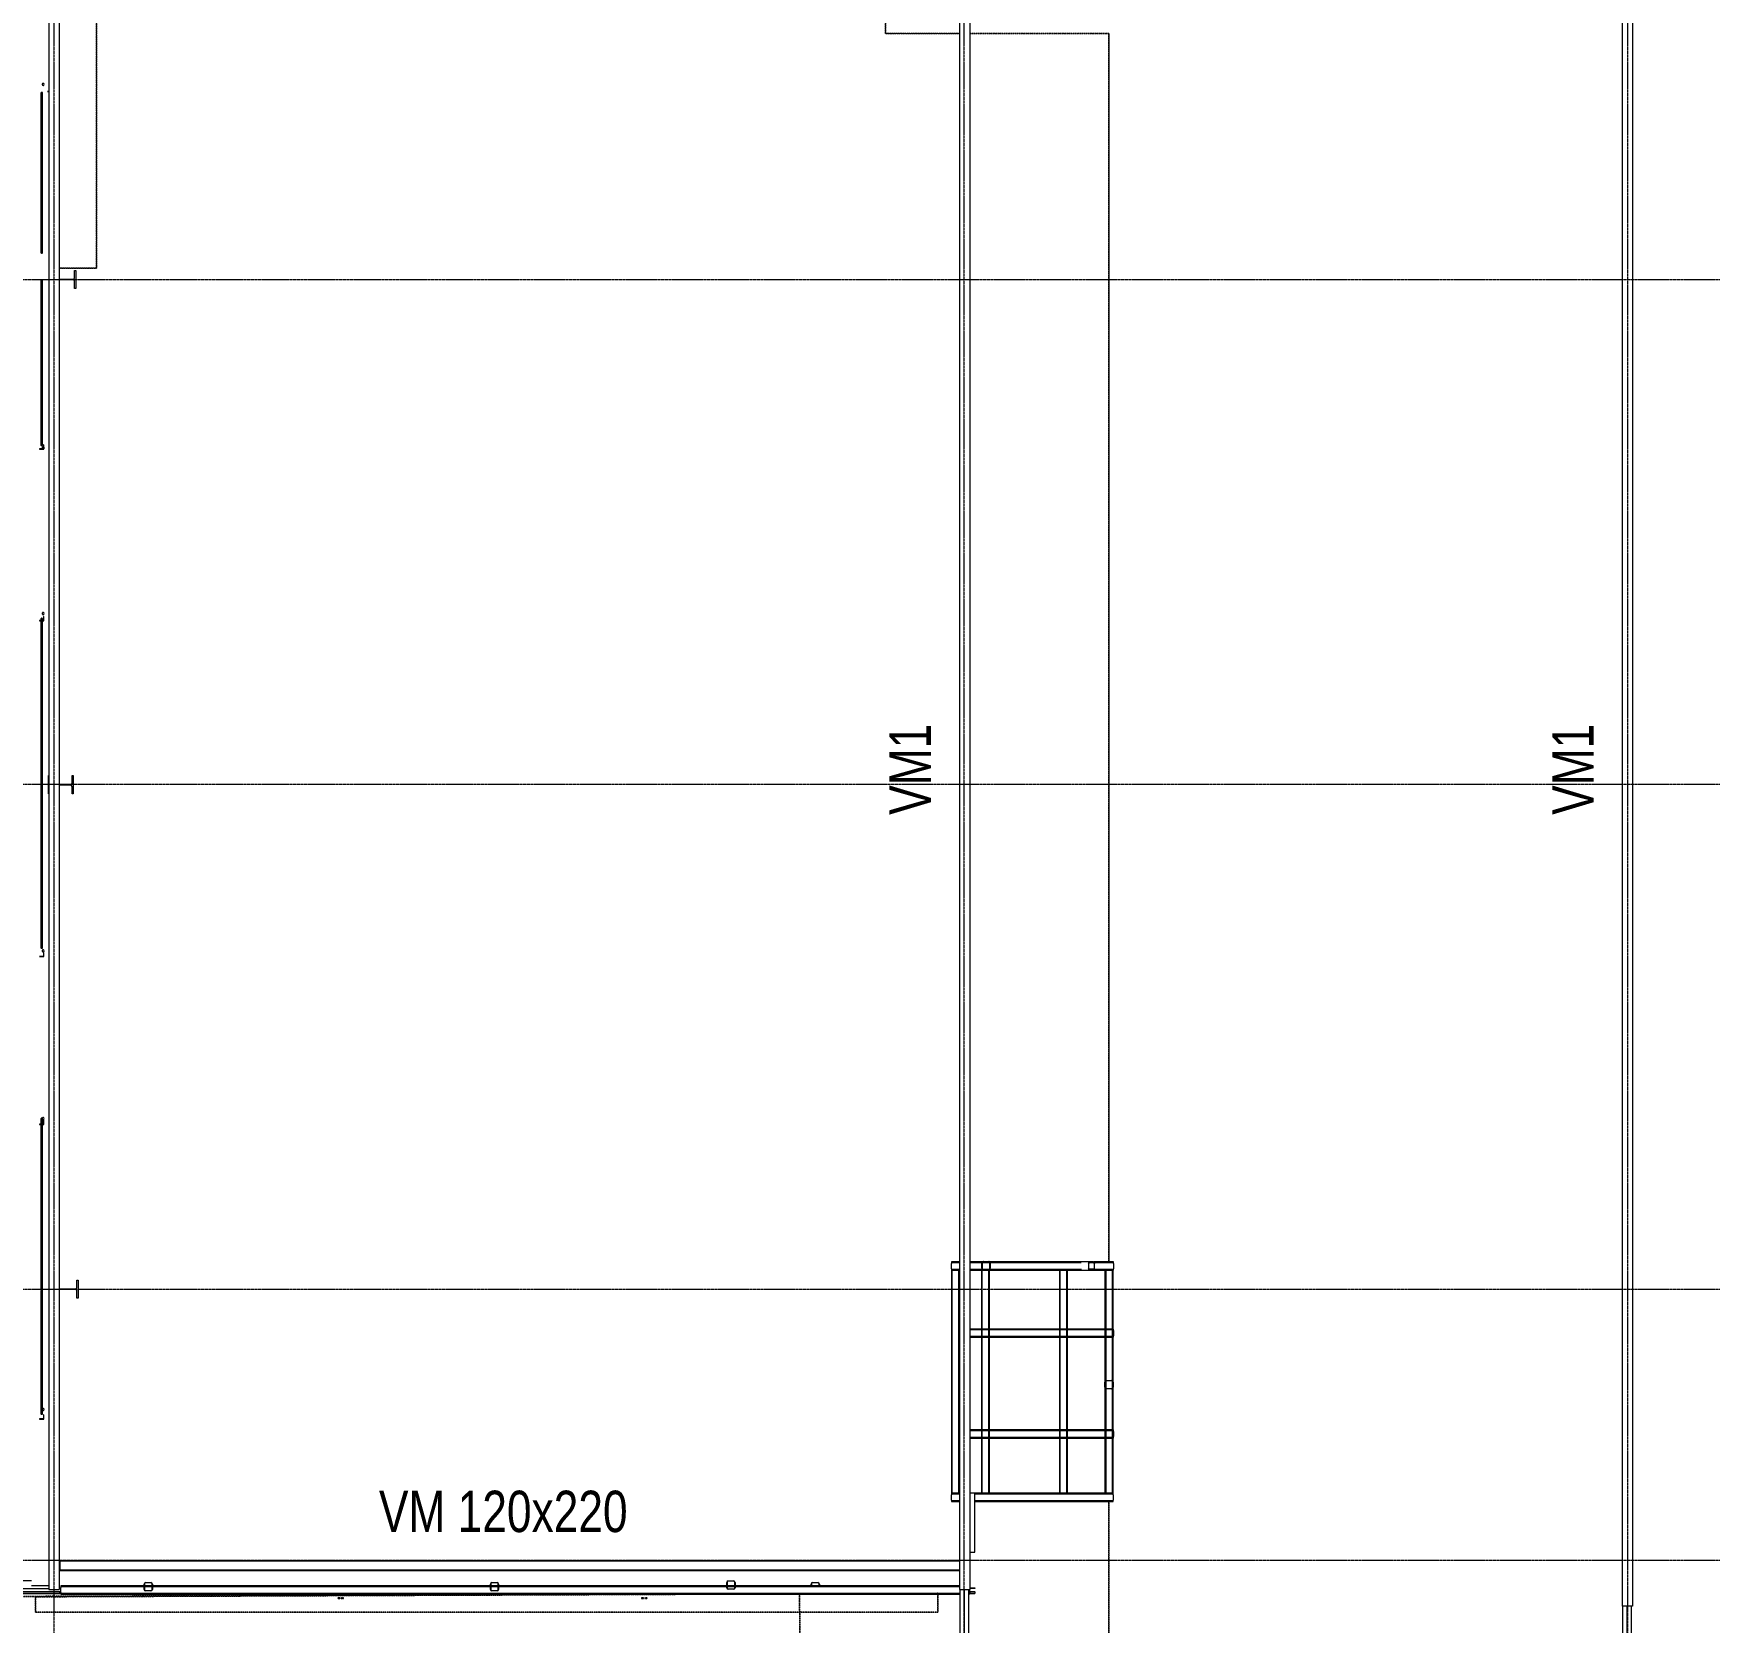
# Model space of a CAD drawing. Header units: centimetres. Extents: x -14291 to 3948, y -1225 to 8033.
# Drawn here: x -12481 to -10457, y 2146 to 4065 of the extents above; entities that cross this region are included whole.
import ezdxf

# ---------------------------------------------------------------- set-up
doc = ezdxf.new("R2010")
doc.units = ezdxf.units.CM
for name, pattern in [('_Overhead', [0.47625, 0.3175, -0.15875]), ('Grid Line', [2.2225, 1.27, -0.3175, 0.3175, -0.3175]), ('Hidden', [0.714375, 0.47625, -0.238125])]:
    doc.linetypes.add(name, pattern=pattern)
for name, color, linetype, lineweight in [('A-FLOR', 7, 'Continuous', 9), ('A-GENM', 7, 'Continuous', 9), ('S-BEAM', 7, 'Continuous', 9), ('S-BEAM-IDEN', 7, 'Continuous', 18), ('S-COLS', 7, 'Continuous', 9), ('S-FSTN', 7, 'Continuous', 9), ('S-GRID', 7, 'Continuous', 9)]:
    doc.layers.add(name, color=color, linetype=linetype, lineweight=lineweight)
doc.styles.add('Century Gothic_1', font='GOTHIC.TTF', dxfattribs={"width": 0.8, "height": 50})

# ---------------------------------------------------------------- blocks, each defined once
blk = doc.blocks.new('M_L Equal Angles - 25 x 25 mm-1491346-N01 - Planta Envigados')
at = {"layer": 'S-BEAM'}
for p, q in [((185.1, 1.4), (185.9, 1.4)), ((185.1, 1), (185.9, 1)), ((185.1, -1.1), (185.9, -1.1))]:
    blk.add_line(p, q, dxfattribs=at)
at = {"layer": 'S-BEAM', "linetype": 'Hidden'}
blk.add_line((185.1, 1), (185.9, 1), dxfattribs=at)
blk = doc.blocks.new('M_L Equal Angles - 25 x 25 mm-1491318-N01 - Planta Envigados')
at = {"layer": 'S-BEAM'}
for p, q in [((-149.785, 1.201), (-149.785, 1.36)), ((-149.785, 1.36), (185.135, 1.36)), ((-149.785, 1.201), (-149.785, 1.042)), ((-149.785, 1.042), (185.135, 1.042)), ((-149.785, 0.407), (-149.785, 1.042)), ((-149.785, -0.981), (-149.785, 0.407)), ((185.135, 1.36), (185.135, 1.201)), ((185.135, 1.042), (185.135, 1.201)), ((185.135, 1.042), (185.135, 0.407)), ((185.135, 0.407), (185.135, -0.981)), ((-149.785, -0.981), (-149.785, -1.14)), ((-149.785, -1.14), (185.135, -1.14)), ((185.135, -1.14), (185.135, -0.981))]:
    blk.add_line(p, q, dxfattribs=at)
at = {"layer": 'S-BEAM', "linetype": 'Hidden'}
blk.add_line((-149.785, 1.042), (185.135, 1.042), dxfattribs=at)
blk = doc.blocks.new('HSS Rectangular-Column - 100 x 100 mm-1468480-N01 - Planta Envigados')
at = {"layer": 'S-COLS'}
for p, q in [((-5, -3.095), (-5, 3.095)), ((-4.6, 3.6475), (-4.6, -3.6475)), ((3.6475, 4.6), (-3.6475, 4.6)), ((-3.095, 5), (3.095, 5)), ((4.6, -3.6475), (4.6, 3.6475)), ((5, 3.095), (5, -3.095)), ((-3.6475, -4.6), (3.6475, -4.6)), ((3.095, -5), (-3.095, -5))]:
    blk.add_line(p, q, dxfattribs=at)
for centre, radius, start, end in [((-3.095, 3.095), 1.905, 90, 180), ((-3.095, 3.095), 1.905, 90, 180), ((-3.6475, 3.6475), 0.9525, 90, 180), ((-3.6475, 3.6475), 0.9525, 90, 180), ((3.095, 3.095), 1.905, 360, 90), ((3.095, 3.095), 1.905, 360, 90), ((3.6475, 3.6475), 0.9525, 360, 90), ((3.6475, 3.6475), 0.9525, 360, 90), ((-3.095, -3.095), 1.905, 180, 270), ((-3.6475, -3.6475), 0.9525, 180, 270), ((3.095, -3.095), 1.905, 270, 360), ((3.6475, -3.6475), 0.9525, 270, 0)]:
    blk.add_arc(centre, radius, start, end, dxfattribs=at)
blk = doc.blocks.new('HSS Rectangular-Column - 100 x 100 mm-1473130-N01 - Planta Envigados')
at = {"layer": 'S-COLS'}
for p, q in [((-5, 0.9), (-5, 3.1)), ((-4.6, 3.6), (-4.6, 0.9)), ((3.6, 4.6), (-3.6, 4.6)), ((-3.1, 5), (3.1, 5)), ((4.6, 0.9), (4.6, 3.6)), ((5, 3.1), (5, 0.9))]:
    blk.add_line(p, q, dxfattribs=at)
for centre, radius, start, end in [((-3.1, 3.1), 1.9, 90, 180), ((-3.1, 3.1), 1.9, 90, 180), ((-3.6, 3.6), 0.952, 90, 180), ((-3.6, 3.6), 0.952, 90, 180), ((3.1, 3.1), 1.91, 360, 90), ((3.1, 3.1), 1.91, 360, 90), ((3.6, 3.6), 0.953, 360, 90), ((3.6, 3.6), 0.953, 360, 90)]:
    blk.add_arc(centre, radius, start, end, dxfattribs=at)
blk = doc.blocks.new('M_L Equal Angles - 25 x 25 mm-1490954-N01 - Planta Envigados')
at = {"layer": 'S-BEAM'}
for p, q in [((-215.1, 1.2), (-215.1, 1.4)), ((-215.1, 1.4), (-214.1, 1.4)), ((-215.1, 1.2), (-215.1, 1)), ((-215.1, 1), (-214.1, 1)), ((-215.1, 0.4), (-215.1, 1)), ((-215.1, -1), (-215.1, 0.4)), ((-215.1, -1), (-215.1, -1.1)), ((-215.1, -1.1), (-214.1, -1.1))]:
    blk.add_line(p, q, dxfattribs=at)
at = {"layer": 'S-BEAM', "linetype": 'Hidden'}
blk.add_line((-215.1, 1), (-214.1, 1), dxfattribs=at)
blk = doc.blocks.new('M_L Equal Angles - 25 x 25 mm-1491187-N01 - Planta Envigados')
at = {"layer": 'S-BEAM'}
for p, q in [((180.105, 1.36), (186.005, 1.36)), ((180.105, 1.042), (186.005, 1.042)), ((186.005, 1.36), (186.005, 1.201)), ((186.005, 1.042), (186.005, 1.201)), ((186.005, 1.042), (186.005, 0.407)), ((186.005, 0.407), (186.005, -0.981)), ((180.105, -1.14), (186.005, -1.14)), ((186.005, -1.14), (186.005, -0.981))]:
    blk.add_line(p, q, dxfattribs=at)
at = {"layer": 'S-BEAM', "linetype": 'Hidden'}
blk.add_line((180.105, 1.042), (186.005, 1.042), dxfattribs=at)
blk = doc.blocks.new('M_L Equal Angles - 25 x 25 mm-1491398-N01 - Planta Envigados')
at = {"layer": 'S-BEAM'}
for p, q in [((179.7, 1.4), (180.1, 1.4)), ((179.7, 1), (180.1, 1)), ((180.1, 1.4), (180.1, 1.2)), ((180.1, 1), (180.1, 1.2)), ((180.1, 1), (180.1, 0.4)), ((180.1, 0.4), (180.1, -1)), ((179.7, -1.1), (180.1, -1.1)), ((180.1, -1.1), (180.1, -1))]:
    blk.add_line(p, q, dxfattribs=at)
at = {"layer": 'S-BEAM', "linetype": 'Hidden'}
blk.add_line((179.7, 1), (180.1, 1), dxfattribs=at)
blk = doc.blocks.new('HSS Square - HSS 100mm-1491417-N01 - Planta Envigados')
at = {"layer": 'S-BEAM'}
for p, q in [((536.6, 5), (-548.8, 5)), ((-548.8, 5), (-548.8, 3.1)), ((-548.8, -3.1), (-548.8, 3.1)), ((548.8, 0.9), (548.8, -3.1)), ((-548.8, -3.1), (-548.8, -5)), ((-548.8, -5), (537.5, -5)), ((547.5, -5), (548.8, -5)), ((548.8, -5), (548.8, -3.1))]:
    blk.add_line(p, q, dxfattribs=at)
at = {"layer": 'S-BEAM', "linetype": 'Hidden'}
for p, q in [((536.6, 4), (-548.8, 4)), ((537.5, -4), (-548.8, -4)), ((548.8, -4), (547.5, -4))]:
    blk.add_line(p, q, dxfattribs=at)
blk = doc.blocks.new('RVR_Soporte Cercha _01 - RVR_Soporte Cercha _01-1653912-N01 - Planta Envigados')
at = {"layer": 'S-FSTN'}
for p, q in [((0.7, 5), (1.1, 5)), ((0.7, 5), (0.7, -5)), ((13.6, 5), (68.3, 5)), ((1.1, -5), (0.7, -5)), ((74.8, -5), (34.6, -5)), ((74.8, -3), (74.8, -5)), ((89.7, -5), (74.8, -5)), ((89.7, -3), (89.7, -5)), ((102.2, -5), (89.7, -5)), ((102.2, -3), (102.2, -5))]:
    blk.add_line(p, q, dxfattribs=at)
blk = doc.blocks.new('HSS Rectangular - 120 x 220-1659266-N01 - Planta Envigados')
at = {"layer": 'S-BEAM'}
for p, q in [((536.6, 6), (-549.8, 6)), ((-549.8, 6), (-549.8, 5)), ((-549.8, -5.1), (-549.8, 5)), ((-549.8, -5.1), (-549.8, -6)), ((-549.8, -6), (536.6, -6))]:
    blk.add_line(p, q, dxfattribs=at)
at = {"layer": 'S-BEAM', "linetype": 'Hidden'}
for p, q in [((536.6, 5.5), (-549.8, 5.5)), ((536.6, -5.5), (-549.8, -5.5))]:
    blk.add_line(p, q, dxfattribs=at)
blk = doc.blocks.new('RVR_Tensor - d_10 mm-1660261-N01 - Planta Envigados')
at = {"layer": 'A-GENM', "color": 8, "true_color": 0x808080}
for start, end in [(15, 165), (15, 165), (195, 315), (195, 285)]:
    blk.add_arc((0, 0), 0.5, start, end, dxfattribs=at)
blk = doc.blocks.new('RVR_Tensor - d_10 mm-1660399-N01 - Planta Envigados')
at = {"layer": 'A-GENM', "color": 8, "true_color": 0x808080}
for start, end in [(360, 165), (0, 165), (315, 360), (315, 360), (195, 285), (195, 285)]:
    blk.add_arc((0, 0), 0.5, start, end, dxfattribs=at)
blk = doc.blocks.new('RVR_Tensor - d_10 mm-V12-N01 - Planta Envigados')
at = {"layer": 'A-GENM', "color": 8, "true_color": 0x808080}
for start, end in [(360, 165), (0, 165), (315, 360), (315, 360), (195, 285), (195, 285)]:
    blk.add_arc((0, 0), 0.5, start, end, dxfattribs=at)
blk = doc.blocks.new('RVR_Tensor - d_10 mm-V13-N01 - Planta Envigados')
at = {"layer": 'A-GENM', "color": 8, "true_color": 0x808080}
for start, end in [(15, 180), (15, 165), (180, 285), (195, 285)]:
    blk.add_arc((0, 0), 0.5, start, end, dxfattribs=at)
blk = doc.blocks.new('RVR_Tensor - d_10 mm-V14-N01 - Planta Envigados')
at = {"layer": 'A-GENM', "color": 8, "true_color": 0x808080}
for start, end in [(360, 180), (0, 165), (180, 360), (315, 360), (195, 285)]:
    blk.add_arc((0, 0), 0.5, start, end, dxfattribs=at)
blk = doc.blocks.new('RVR_Tensor - d_10 mm-V15-N01 - Planta Envigados')
at = {"layer": 'A-GENM', "color": 8, "true_color": 0x808080}
for start, end in [(360, 180), (0, 165), (180, 360), (315, 360), (195, 285)]:
    blk.add_arc((0, 0), 0.5, start, end, dxfattribs=at)
blk = doc.blocks.new('M_RVR_PERFIL L - M_RVR_PERFIL L-1665413-N01 - Planta Envigados')
at = {"layer": 'S-BEAM'}
for p, q in [((2.5, 2.5), (2.3, 2.5)), ((2.3, 2.5), (2.3, -2.3)), ((2.5, -2.5), (2.5, 2.5)), ((2.3, -2.3), (-2.5, -2.3)), ((-2.5, -2.3), (-2.5, -2.5)), ((-2.5, -2.5), (2.5, -2.5))]:
    blk.add_line(p, q, dxfattribs=at)
blk = doc.blocks.new('M_RVR_PERFIL L - M_RVR_PERFIL L-1665557-N01 - Planta Envigados')
at = {"layer": 'S-BEAM'}
for p, q in [((2.5, 2.5), (2.3, 2.5)), ((2.3, 2.5), (2.3, -2.3)), ((2.5, -2.5), (2.5, 2.5)), ((2.3, -2.3), (-2.5, -2.3)), ((-2.5, -2.3), (-2.5, -2.5)), ((-2.5, -2.5), (2.5, -2.5))]:
    blk.add_line(p, q, dxfattribs=at)
blk = doc.blocks.new('M_RVR_PERFIL L - M_RVR_PERFIL L-1665758-N01 - Planta Envigados')
at = {"layer": 'S-BEAM'}
for p, q in [((-0.9, -2.3), (-2.5, -2.3)), ((-2.5, -2.3), (-2.5, -2.5)), ((-2.5, -2.5), (-0.9, -2.5))]:
    blk.add_line(p, q, dxfattribs=at)
blk = doc.blocks.new('RVR_Tensor - d_25 mm-1666668-N01 - Planta Envigados')
at = {"layer": 'A-GENM', "color": 8, "true_color": 0x808080}
for start, end in [(360, 120), (15, 120), (240, 360), (240, 345)]:
    blk.add_arc((0, 0), 1.25, start, end, dxfattribs=at)
blk = doc.blocks.new('Costaneras Perfil C - 50 x 250-1666462-N01 - Planta Envigados')
at = {"layer": 'S-BEAM'}
blk.add_line((866.6, 8.5), (866.6, -12.2), dxfattribs=at)
blk = doc.blocks.new('RVR_Tensor - d_25 mm-V16-N01 - Planta Envigados')
at = {"layer": 'A-GENM', "color": 8, "true_color": 0x808080}
for start, end in [(360, 150), (15, 120), (240, 360), (240, 345)]:
    blk.add_arc((0, 0), 1.25, start, end, dxfattribs=at)
blk = doc.blocks.new('RVR_Tensor - d_25 mm-V17-N01 - Planta Envigados')
at = {"layer": 'A-GENM', "color": 8, "true_color": 0x808080}
for start, end in [(360, 180), (180, 360), (180, 210), (150, 180), (15, 120), (240, 345)]:
    blk.add_arc((0, 0), 1.25, start, end, dxfattribs=at)
blk = doc.blocks.new('RVR_Tensor - d_25 mm-V18-N01 - Planta Envigados')
at = {"layer": 'A-GENM', "color": 8, "true_color": 0x808080}
for start, end in [(150, 180), (180, 210), (180, 210), (150, 180), (15, 120), (15, 120), (240, 345), (240, 345)]:
    blk.add_arc((0, 0), 1.25, start, end, dxfattribs=at)
blk = doc.blocks.new('RVR_Tensor - d_25 mm-V19-N01 - Planta Envigados')
at = {"layer": 'A-GENM', "color": 8, "true_color": 0x808080}
for start, end in [(150, 180), (180, 210), (180, 210), (150, 180), (75, 120), (75, 120), (15, 45), (15, 45), (315, 345), (315, 345)]:
    blk.add_arc((0, 0), 1.25, start, end, dxfattribs=at)
blk = doc.blocks.new('RVR_Tensor - d_25 mm-V20-N01 - Planta Envigados')
at = {"layer": 'A-GENM', "color": 8, "true_color": 0x808080}
for start, end in [(180, 240), (180, 210), (75, 180), (150, 180), (75, 120), (360, 45), (15, 45), (315, 360), (315, 345)]:
    blk.add_arc((0, 0), 1.25, start, end, dxfattribs=at)
blk = doc.blocks.new('RVR_Tensor - d_25 mm-1666867-N01 - Planta Envigados')
at = {"layer": 'A-GENM', "color": 8, "true_color": 0x808080}
for start, end in [(360, 180), (180, 360), (180, 210), (150, 180), (15, 120), (240, 345)]:
    blk.add_arc((0, 0), 1.25, start, end, dxfattribs=at)
blk = doc.blocks.new('RVR_Tensor angular - d_25 mm-1667945-N01 - Planta Envigados')
at = {"layer": 'A-GENM', "color": 8, "true_color": 0x808080}
for p, q in [((148.5, 1), (0, 1)), ((0, -1), (148.5, -1))]:
    blk.add_line(p, q, dxfattribs=at)
for centre, start_param, end_param in [((0, 0), 0, 1.570796), ((148.5, 0), 4.712389, 7.853982), ((0, 0), 1.570796, 3.141593), ((148.5, 0), 1.570796, 4.712389)]:
    blk.add_ellipse(centre, major_axis=(0, 1), ratio=0.707107, start_param=start_param, end_param=end_param, dxfattribs=at)
blk = doc.blocks.new('RVR_Tensor angular - d_25 mm-1668274-N01 - Planta Envigados')
at = {"layer": 'A-GENM', "color": 8, "true_color": 0x808080}
for p, q in [((6.8, 1), (0, 1)), ((204.8, 1), (6.9, 1)), ((0, -1), (6.8, -1)), ((6.9, -1), (204.8, -1))]:
    blk.add_line(p, q, dxfattribs=at)
for centre, start_param, end_param in [((0, 0), 0, 1.570796), ((204.8, 0), 4.712389, 7.853982), ((0, 0), 1.570796, 3.141593), ((204.8, 0), 1.570796, 4.712389)]:
    blk.add_ellipse(centre, major_axis=(0, 1), ratio=0.573576, start_param=start_param, end_param=end_param, dxfattribs=at)
blk = doc.blocks.new('RVR_Tensor angular - d_25 mm-1668352-N01 - Planta Envigados')
at = {"layer": 'A-GENM', "color": 8, "true_color": 0x808080}
for p, q in [((197, 1), (0, 1)), ((0, -1), (197, -1))]:
    blk.add_line(p, q, dxfattribs=at)
for centre, start_param, end_param in [((0, 0), 0, 1.570796), ((197, 0), 4.712389, 7.853982), ((0, 0), 1.570796, 3.141593), ((197, 0), 1.570796, 4.712389)]:
    blk.add_ellipse(centre, major_axis=(0, 1), ratio=0.615661, start_param=start_param, end_param=end_param, dxfattribs=at)
blk = doc.blocks.new('RVR_Tensor angular - d_25 mm-1668413-N01 - Planta Envigados')
at = {"layer": 'A-GENM', "color": 8, "true_color": 0x808080}
for p, q in [((2.4, 1), (0, 1)), ((199.2, 1), (2.5, 1)), ((0, -1), (2.3, -1)), ((2.5, -1), (199.2, -1))]:
    blk.add_line(p, q, dxfattribs=at)
for centre, start_param, end_param in [((0, 0), 0, 1.570796), ((199.2, 0), 4.712389, 7.853982), ((0, 0), 1.570796, 3.141593), ((199.2, 0), 1.570796, 4.712389)]:
    blk.add_ellipse(centre, major_axis=(0, 1), ratio=0.5, start_param=start_param, end_param=end_param, dxfattribs=at)
blk = doc.blocks.new('RVR_Tensor angular - d_25 mm-1668428-N01 - Planta Envigados')
at = {"layer": 'A-GENM', "color": 8, "true_color": 0x808080}
for p, q in [((199.2, 1), (0, 1)), ((0, -1), (199.2, -1))]:
    blk.add_line(p, q, dxfattribs=at)
for centre, start_param, end_param in [((0, 0), 0, 1.570796), ((199.2, 0), 4.712389, 7.853982), ((0, 0), 1.570796, 3.141593), ((199.2, 0), 1.570796, 4.712389)]:
    blk.add_ellipse(centre, major_axis=(0, 1), ratio=0.5, start_param=start_param, end_param=end_param, dxfattribs=at)
blk = doc.blocks.new('RVR_Tensor angular - d_25 mm-1668496-N01 - Planta Envigados')
at = {"layer": 'A-GENM', "color": 8, "true_color": 0x808080}
for p, q in [((192.9, 1), (0, 1)), ((0, -1), (192.9, -1))]:
    blk.add_line(p, q, dxfattribs=at)
for centre, start_param, end_param in [((0, 0), 0, 1.570796), ((192.9, 0), 4.712389, 7.853982), ((0, 0), 1.570796, 3.141593), ((192.9, 0), 1.570796, 4.712389)]:
    blk.add_ellipse(centre, major_axis=(0, 1), ratio=0.544639, start_param=start_param, end_param=end_param, dxfattribs=at)
blk = doc.blocks.new('RVR_CERCHA_C03 - RVR_CERCHA_C03-V53-N01 - Planta Envigados')
at = {"layer": 'S-BEAM'}
for p, q in [((-5.9, -5), (-5.9, 5)), ((-5.9, 5), (-2.9, 5)), ((-5.6, 4.7), (-5.6, -4.7)), ((-2.9, 4.7), (-5.6, 4.7)), ((-4, -4.7), (-4, 4.7)), ((-2.9, -5), (-2.9, 5)), ((-2.9, 5), (842.4, 5)), ((673.8, 0), (842.4, 0)), ((-2.9, -5), (-5.9, -5)), ((-5.6, -4.7), (-2.9, -4.7)), ((842.4, -5), (-2.9, -5))]:
    blk.add_line(p, q, dxfattribs=at)
blk = doc.blocks.new('RVR_CERCHA_C03 - RVR_CERCHA_C03-V54-N01 - Planta Envigados')
at = {"layer": 'S-BEAM'}
for p, q in [((-5.9, -5), (-5.9, 5)), ((-5.9, 5), (-2.9, 5)), ((-5.6, 4.7), (-5.6, -4.7)), ((-2.9, 4.7), (-5.6, 4.7)), ((-4, -4.7), (-4, 4.7)), ((-2.9, -5), (-2.9, 5)), ((-2.9, 5), (862.6, 5)), ((673.8, 0), (862.6, 0)), ((-2.9, -5), (-5.9, -5)), ((-5.6, -4.7), (-2.9, -4.7)), ((862.6, -5), (-2.9, -5))]:
    blk.add_line(p, q, dxfattribs=at)
blk = doc.blocks.new('HSS Rectangular-Column - 100 x 100 mm-V73-N01 - Planta Envigados')
at = {"layer": 'S-COLS'}
for p, q in [((-5, -3.095), (-5, 3.095)), ((-4.6, 3.6475), (-4.6, -3.6475)), ((3.6475, 4.6), (-3.6475, 4.6)), ((-3.095, 5), (3.095, 5)), ((4.6, -3.6475), (4.6, 3.6475)), ((5, 3.095), (5, -3.095)), ((-3.6475, -4.6), (3.6475, -4.6)), ((3.095, -5), (-3.095, -5))]:
    blk.add_line(p, q, dxfattribs=at)
for centre, radius, start, end in [((-3.095, 3.095), 1.905, 90, 180), ((-3.6475, 3.6475), 0.9525, 90, 180), ((-3.095, 3.095), 1.905, 90, 136.225578), ((-3.6475, 3.6475), 0.9525, 90, 120), ((3.095, 3.095), 1.905, 60, 90), ((3.095, 3.095), 1.905, 360, 90), ((3.6475, 3.6475), 0.9525, 360, 90), ((-3.095, -3.095), 1.905, 180, 270), ((-3.6475, -3.6475), 0.9525, 180, 270), ((3.095, -3.095), 1.905, 270, 360), ((3.6475, -3.6475), 0.9525, 270, 0)]:
    blk.add_arc(centre, radius, start, end, dxfattribs=at)
blk = doc.blocks.new('HSS Square - HSS 100mm-1769973-N01 - Planta Envigados')
at = {"layer": 'S-BEAM'}
for p, q in [((-11205.5, 2581.8), (-11326.9, 2581.8)), ((-11216.9, 2571.8), (-11205.5, 2571.8)), ((-11206.9, 2579.9), (-11206.9, 2573.8)), ((-11206.2, 2573.8), (-11206.2, 2579.9)), ((-11200.7, 2581.8), (-11205.5, 2581.8)), ((-11205.5, 2580.9), (-11200.7, 2580.9)), ((-11200.7, 2572.8), (-11205.5, 2572.8)), ((-11205.5, 2571.8), (-11200.7, 2571.8)), ((-11200, 2579.9), (-11200, 2573.8)), ((-11199.3, 2573.8), (-11199.3, 2579.9))]:
    blk.add_line(p, q, dxfattribs=at)
for centre, major_axis, start_param, end_param in [((-11205.5, 2579.9), (0, 1.9), 0, 1.570796), ((-11205.5, 2573.8), (0, 1.91), 1.570796, 3.141593), ((-11205.5, 2579.9), (0, 0.952), 0, 1.570796), ((-11205.5, 2573.8), (0, 0.952), 1.570796, 3.141593), ((-11200.7, 2579.9), (0, 1.9), 4.712389, 6.283185), ((-11200.7, 2579.9), (0, 0.952), 4.712389, 6.283185), ((-11200.7, 2573.8), (0, 1.91), 3.141593, 4.712389), ((-11200.7, 2573.8), (0, 0.952), 3.141593, 4.712389)]:
    blk.add_ellipse(centre, major_axis=major_axis, ratio=0.764803, start_param=start_param, end_param=end_param, dxfattribs=at)
blk = doc.blocks.new('HSS Rectangular-Column - 100 x 100 mm-V74-N01 - Planta Envigados')
at = {"layer": 'S-COLS'}
for p, q in [((-5, -3.095), (-5, 3.095)), ((-4.6, 3.6475), (-4.6, -3.6475)), ((3.6475, 4.6), (-3.6475, 4.6)), ((-3.095, 5), (3.095, 5)), ((4.6, -3.6475), (4.6, 3.6475)), ((5, 3.095), (5, -3.095)), ((-3.6475, -4.6), (3.6475, -4.6)), ((3.095, -5), (-3.095, -5))]:
    blk.add_line(p, q, dxfattribs=at)
for centre, radius, start, end in [((-3.095, 3.095), 1.905, 90, 180), ((-3.6475, 3.6475), 0.9525, 90, 180), ((3.095, 3.095), 1.905, 360, 90), ((3.6475, 3.6475), 0.9525, 360, 90), ((3.095, 3.095), 1.905, 360, 12.1638952), ((-3.095, -3.095), 1.905, 180, 270), ((-3.6475, -3.6475), 0.9525, 180, 270), ((3.095, -3.095), 1.905, 270, 360), ((3.6475, -3.6475), 0.9525, 270, 0), ((3.095, -3.095), 1.905, 347.8361048, 360)]:
    blk.add_arc(centre, radius, start, end, dxfattribs=at)
blk = doc.blocks.new('HSS Square - HSS 100mm-1771078-N01 - Planta Envigados')
at = {"layer": 'S-BEAM'}
for p, q in [((-11187.1, 2436.4), (-11187.1, 2378.7)), ((-11187.1, 2368.8), (-11187.1, 2326.9)), ((-11187.1, 2326.9), (-11187.1, 2322.1)), ((-11177.1, 2326.9), (-11177.1, 2327.7))]:
    blk.add_line(p, q, dxfattribs=at)
for centre, major_axis, start_param, end_param in [((-11185.2, 2326.9), (1.9, 0), 2.879793, 3.141593), ((-11185.2, 2322.1), (1.91, 0), 3.141593, 3.403392)]:
    blk.add_ellipse(centre, major_axis=major_axis, ratio=0.764803, start_param=start_param, end_param=end_param, dxfattribs=at)
blk = doc.blocks.new('HSS Square - HSS 100mm-1771109-N01 - Planta Envigados')
at = {"layer": 'S-BEAM'}
for p, q in [((-11187.1, 2547), (-11187.1, 2542.2)), ((-11187.1, 2542.2), (-11187.1, 2500.6)), ((-11187.1, 2490.6), (-11187.1, 2433.9))]:
    blk.add_line(p, q, dxfattribs=at)
for centre, major_axis, start_param, end_param in [((-11185.2, 2547), (1.9, 0), 2.879793, 3.141593), ((-11185.2, 2542.2), (1.91, 0), 3.141593, 3.403392)]:
    blk.add_ellipse(centre, major_axis=major_axis, ratio=0.764803, start_param=start_param, end_param=end_param, dxfattribs=at)
blk = doc.blocks.new('HSS Square - HSS 100mm-1770923-N01 - Planta Envigados')
at = {"layer": 'S-BEAM'}
for p, q in [((-90.6, 5), (-100.4, 5)), ((-100.4, 5), (-100.4, 3.1)), ((-100.4, -3.1), (-100.4, 3.1)), ((57.5, 5), (-78.1, 5)), ((95.4, 5), (72, 5)), ((95.4, 3.1), (95.4, 5)), ((95.4, 3.1), (95.4, -3.1)), ((-100.4, -3.1), (-100.4, -5)), ((-100.4, -5), (-90.6, -5)), ((-78.1, -5), (95.4, -5)), ((95.4, -5), (95.4, -3.1))]:
    blk.add_line(p, q, dxfattribs=at)
at = {"layer": 'S-BEAM', "linetype": 'Hidden'}
for p, q in [((-90.6, 4), (-100.4, 4)), ((56.5, 4), (-78.1, 4)), ((67.7, 4), (65.6, 4)), ((72.2, 4), (71.8, 4)), ((95.4, 4), (72.6, 4)), ((-90.6, -4), (-100.4, -4)), ((56.9, -4), (-78.1, -4)), ((95.4, -4), (72.4, -4))]:
    blk.add_line(p, q, dxfattribs=at)
blk = doc.blocks.new('HSS Square - HSS 100mm-1770948-N01 - Planta Envigados')
at = {"layer": 'S-BEAM'}
for p, q in [((-134.7, 4.7), (-134.7, 3.1)), ((-134.7, -3.1), (-134.7, 3.1)), ((134.7, 3.1), (134.7, 4.7)), ((134.7, 3.1), (134.7, -3.1)), ((-134.7, -3.1), (-134.7, -5)), ((-134.7, -5), (134.7, -5)), ((134.7, -5), (134.7, -3.1))]:
    blk.add_line(p, q, dxfattribs=at)
at = {"layer": 'S-BEAM', "linetype": 'Hidden'}
for p, q in [((134.7, 4), (-134.7, 4)), ((134.7, -4), (-134.7, -4))]:
    blk.add_line(p, q, dxfattribs=at)
blk = doc.blocks.new('HSS Square - HSS 100mm-1770924-N01 - Planta Envigados')
at = {"layer": 'S-BEAM'}
for p, q in [((-87.9, 5), (-97.7, 5)), ((-97.7, 5), (-97.7, 3.1)), ((-97.7, -3.1), (-97.7, 3.1)), ((97.7, 5), (-69.5, 5)), ((97.7, 3.1), (97.7, 5)), ((97.7, 3.1), (97.7, -3.1)), ((-97.7, -3.1), (-97.7, -5)), ((-97.7, -5), (-87.9, -5)), ((-69.5, -5), (97.7, -5)), ((97.7, -5), (97.7, -3.1))]:
    blk.add_line(p, q, dxfattribs=at)
at = {"layer": 'S-BEAM', "linetype": 'Hidden'}
for p, q in [((-87.9, 4), (-97.7, 4)), ((97.7, 4), (-69.5, 4)), ((-87.9, -4), (-97.7, -4)), ((97.7, -4), (-69.5, -4))]:
    blk.add_line(p, q, dxfattribs=at)
blk = doc.blocks.new('HSS Square - HSS 100mm-V75-N01 - Planta Envigados')
at = {"layer": 'S-BEAM'}
for p, q in [((134.7, 5), (-134.7, 5)), ((-134.7, 5), (-134.7, 3.1)), ((-134.7, -3.1), (-134.7, 3.1)), ((134.7, 3.1), (134.7, 5)), ((134.7, 3.1), (134.7, -3.1)), ((-134.7, -3.1), (-134.7, -5)), ((-134.7, -5), (134.7, -5)), ((134.7, -5), (134.7, -3.1))]:
    blk.add_line(p, q, dxfattribs=at)
at = {"layer": 'S-BEAM', "linetype": 'Hidden'}
for p, q in [((134.7, 4), (-134.7, 4)), ((134.7, -4), (-134.7, -4))]:
    blk.add_line(p, q, dxfattribs=at)
blk = doc.blocks.new('HSS Square - HSS 100mm-1770984-N01 - Planta Envigados')
at = {"layer": 'S-BEAM'}
for p, q in [((95.4, 5), (-78.1, 5)), ((95.4, 3.1), (95.4, 5)), ((95.4, 3.1), (95.4, -3.1)), ((-78.1, -5), (95.4, -5)), ((95.4, -5), (95.4, -3.1))]:
    blk.add_line(p, q, dxfattribs=at)
at = {"layer": 'S-BEAM', "linetype": 'Hidden'}
for p, q in [((95.4, 4), (-78.1, 4)), ((95.4, -4), (-78.1, -4))]:
    blk.add_line(p, q, dxfattribs=at)
blk = doc.blocks.new('HSS Square - HSS 100mm-1771031-N01 - Planta Envigados')
at = {"layer": 'S-BEAM'}
for p, q in [((134.7, 5), (-135.2, 5)), ((-135.2, 4.4), (-135.2, 4)), ((-135.2, -3.1), (-135.2, 3.1)), ((134.7, 3.1), (134.7, 5)), ((134.7, 3.1), (134.7, -3.1)), ((-135.2, -3.1), (-135.2, -4.7)), ((-135.2, -5), (134.7, -5)), ((134.7, -5), (134.7, -3.1))]:
    blk.add_line(p, q, dxfattribs=at)
at = {"layer": 'S-BEAM', "linetype": 'Hidden'}
for p, q in [((134.7, 4), (-135.2, 4)), ((134.7, -4), (-135.2, -4))]:
    blk.add_line(p, q, dxfattribs=at)

msp = doc.modelspace()

# ---------------------------------------------------------------- linework, layer by layer
at = {"layer": 'A-FLOR', "color": 8, "linetype": '_Overhead', "true_color": 0x808080}
for p, q in [((-12404.809, 5714.431), (-12404.809, 3781.844)), ((-12404.809, 3781.844), (-12404.809, 5714.431)), ((-11452.116, 4065.236), (-11452.116, 4761.236)), ((-11452.116, 4761.236), (-11452.116, 4065.236)), ((-11362.564, 4065.236), (-11452.116, 4065.236)), ((-11452.116, 4065.236), (-11362.564, 4065.236)), ((-11182.132, 4065.236), (-11350.064, 4065.236)), ((-11350.064, 4065.236), (-11182.132, 4065.236)), ((-11182.132, 2581.587), (-11182.132, 4065.236)), ((-11182.132, 4065.236), (-11182.132, 2581.587)), ((-11182.01, 4065.085), (-11182.075, 2581.587)), ((-11182.075, 2581.587), (-11182.01, 4065.085)), ((-12404.809, 3781.844), (-12450.139, 3781.844)), ((-12450.139, 3781.844), (-12404.809, 3781.844)), ((-11182.132, 1308.316), (-11182.132, 2292.206)), ((-11182.132, 2292.206), (-11182.132, 1308.316)), ((-11182.088, 2292.206), (-11182.132, 1308.316)), ((-11182.132, 1308.316), (-11182.088, 2292.206)), ((-11800.946, 2180.324), (-13122.844, 2175.264)), ((-13122.844, 2175.264), (-11800.946, 2180.324)), ((-11388.747, 2181.402), (-12478.732, 2177.229)), ((-12478.732, 2177.229), (-11608.8, 2180.56)), ((-12478.732, 2158.711), (-12478.732, 2177.229)), ((-12478.732, 2177.229), (-12478.732, 2158.711)), ((-11552.587, 1662.408), (-11555.74, 2180.424)), ((-11555.74, 2180.424), (-11552.587, 1662.408)), ((-11388.747, 2158.711), (-11388.747, 2181.402)), ((-11388.747, 2180.59), (-11388.747, 2158.711)), ((-11388.747, 2158.711), (-12478.732, 2158.711)), ((-12478.732, 2158.711), (-11388.747, 2158.711))]:
    msp.add_line(p, q, dxfattribs=at)
at = {"layer": 'S-BEAM'}
for p, q in [((-12462.639, 4118.672), (-12462.639, 2186.196)), ((-12450.139, 4118.672), (-12450.139, 2186.196)), ((-11362.564, 4118.672), (-11362.564, 2186.196)), ((-11350.064, 4118.672), (-11350.064, 2186.196)), ((-10562.05, 4118.672), (-10562.05, 2166.039)), ((-10549.55, 4118.672), (-10549.55, 2166.039)), ((-12462.639, 2186.196), (-12450.139, 2186.196)), ((-11362.564, 2186.196), (-11350.064, 2186.196)), ((-10549.55, 2166.039), (-10562.05, 2166.039))]:
    msp.add_line(p, q, dxfattribs=at)
at = {"layer": 'S-COLS'}
for p, q in [((-12450.139, 3768.744), (-12433.06, 3768.744)), ((-12433.06, 3767.754), (-12450.139, 3767.754)), ((-12431.54, 3779.249), (-12430, 3779.249)), ((-12431.54, 3770.264), (-12431.54, 3779.249)), ((-12431.54, 3757.249), (-12431.54, 3766.234)), ((-12430, 3779.249), (-12430, 3757.249)), ((-12430, 3757.249), (-12431.54, 3757.249)), ((-12463, 3147.053), (-12463, 3169.053)), ((-12463, 3169.053), (-12462.639, 3169.053)), ((-12450.139, 3158.548), (-12436.06, 3158.548)), ((-12434.54, 3169.053), (-12433, 3169.053)), ((-12434.54, 3160.068), (-12434.54, 3169.053)), ((-12433, 3169.053), (-12433, 3147.053)), ((-12462.639, 3147.053), (-12463, 3147.053)), ((-12436.06, 3157.558), (-12450.139, 3157.558)), ((-12434.54, 3147.053), (-12434.54, 3156.038)), ((-12433, 3147.053), (-12434.54, 3147.053)), ((-12428.54, 2559.742), (-12427, 2559.742)), ((-12428.54, 2550.757), (-12428.54, 2559.742)), ((-12427, 2559.742), (-12427, 2537.742)), ((-12450.139, 2549.237), (-12430.06, 2549.237)), ((-12430.06, 2548.247), (-12450.139, 2548.247)), ((-12428.54, 2537.742), (-12428.54, 2546.727)), ((-12427, 2537.742), (-12428.54, 2537.742)), ((-11350.064, 2302.843), (-11344.158, 2302.843)), ((-11344.158, 2302.253), (-11350.053, 2302.253)), ((-11350.053, 2302.253), (-11350.053, 2187.858)), ((-11344.158, 2302.843), (-11344.158, 2302.253)), ((-11344.158, 2230.954), (-11344.158, 2302.253)), ((-11350.053, 2230.954), (-11344.158, 2230.954)), ((-11344.158, 2187.276), (-11350.064, 2187.276)), ((-11350.053, 2187.858), (-11344.158, 2187.858)), ((-11344.158, 2187.858), (-11344.158, 2187.276))]:
    msp.add_line(p, q, dxfattribs=at)
for centre, start, end in [((-12433.06, 3770.264), 270, 0), ((-12433.06, 3766.234), 0, 90), ((-12436.06, 3160.068), 270, 0), ((-12436.06, 3156.038), 0, 90), ((-12430.06, 2550.757), 270, 0), ((-12430.06, 2546.727), 0, 90)]:
    msp.add_arc(centre, 1.52, start, end, dxfattribs=at)
at = {"layer": 'S-GRID', "color": 253, "linetype": 'Grid Line', "true_color": 0xaaaaaa}
for p, q in [((-12456.389, 7882.574), (-12456.389, -1075.311)), ((-11357.354, 7882.574), (-11357.354, -1075.311)), ((-10555.8, 7882.574), (-10555.8, -1075.311)), ((-14005.363, 3768.259), (2922.583, 3768.259)), ((-14005.363, 3158.662), (2922.583, 3158.662)), ((-14005.363, 2548.662), (2922.583, 2548.662)), ((-14005.363, 2221.376), (2922.583, 2221.376))]:
    msp.add_line(p, q, dxfattribs=at)

# ---------------------------------------------------------------- block references
at = {"layer": 'A-GENM', "color": 8, "true_color": 0x808080}
for name, p, rotation in [('RVR_Tensor angular - d_25 mm-1668496-N01 - Planta Envigados', (-12471.061, 3993.473), 269.9999999999997), ('RVR_Tensor angular - d_25 mm-1668428-N01 - Planta Envigados', (-12471.061, 3567.975), 89.99999999999977), ('RVR_Tensor angular - d_25 mm-1668413-N01 - Planta Envigados', (-12471.061, 3358.557), 269.9999999999997), ('RVR_Tensor angular - d_25 mm-1668352-N01 - Planta Envigados', (-12471.061, 2961.201), 89.9999999999999), ('RVR_Tensor angular - d_25 mm-1668274-N01 - Planta Envigados', (-12471.061, 2754.685), 269.9999999999995), ('RVR_Tensor angular - d_25 mm-1667945-N01 - Planta Envigados', (-12471.061, 2398.306), 89.9999999999999)]:
    msp.add_blockref(name, p, dxfattribs=dict(at, rotation=rotation))
for name, p in [('RVR_Tensor - d_25 mm-1666867-N01 - Planta Envigados', (-12469.452, 4003.84)), ('RVR_Tensor - d_25 mm-V18-N01 - Planta Envigados', (-12469.452, 4003.84)), ('RVR_Tensor - d_25 mm-V18-N01 - Planta Envigados', (-12469.452, 4003.84)), ('RVR_Tensor - d_25 mm-V20-N01 - Planta Envigados', (-12469.452, 3564.693)), ('RVR_Tensor - d_25 mm-V19-N01 - Planta Envigados', (-12469.452, 3564.693)), ('RVR_Tensor - d_25 mm-V17-N01 - Planta Envigados', (-12469.452, 3364.81)), ('RVR_Tensor - d_25 mm-V18-N01 - Planta Envigados', (-12469.452, 3364.81)), ('RVR_Tensor - d_25 mm-V17-N01 - Planta Envigados', (-12469.452, 2957.402)), ('RVR_Tensor - d_25 mm-V16-N01 - Planta Envigados', (-12469.452, 2754.758)), ('RVR_Tensor - d_25 mm-1666668-N01 - Planta Envigados', (-12469.452, 2403.568)), ('RVR_Tensor - d_10 mm-V14-N01 - Planta Envigados', (-12112.787, 2175.617)), ('RVR_Tensor - d_10 mm-V12-N01 - Planta Envigados', (-12112.787, 2175.617)), ('RVR_Tensor - d_10 mm-1660261-N01 - Planta Envigados', (-12111.839, 2175.617)), ('RVR_Tensor - d_10 mm-V14-N01 - Planta Envigados', (-12111.287, 2175.617)), ('RVR_Tensor - d_10 mm-V15-N01 - Planta Envigados', (-12108.839, 2175.617)), ('RVR_Tensor - d_10 mm-1660399-N01 - Planta Envigados', (-12108.839, 2175.617)), ('RVR_Tensor - d_10 mm-V13-N01 - Planta Envigados', (-12107.339, 2175.617)), ('RVR_Tensor - d_10 mm-V14-N01 - Planta Envigados', (-12107.128, 2175.617)), ('RVR_Tensor - d_10 mm-V14-N01 - Planta Envigados', (-11746.168, 2175.617)), ('RVR_Tensor - d_10 mm-V12-N01 - Planta Envigados', (-11746.168, 2175.617)), ('RVR_Tensor - d_10 mm-1660261-N01 - Planta Envigados', (-11745.22, 2175.617)), ('RVR_Tensor - d_10 mm-V14-N01 - Planta Envigados', (-11744.668, 2175.617)), ('RVR_Tensor - d_10 mm-V15-N01 - Planta Envigados', (-11742.22, 2175.617)), ('RVR_Tensor - d_10 mm-1660399-N01 - Planta Envigados', (-11742.22, 2175.617)), ('RVR_Tensor - d_10 mm-V13-N01 - Planta Envigados', (-11740.72, 2175.617)), ('RVR_Tensor - d_10 mm-V14-N01 - Planta Envigados', (-11740.509, 2175.617))]:
    msp.add_blockref(name, p, dxfattribs=at)
at = {"layer": 'S-BEAM'}
for name, p, rotation in [('Costaneras Perfil C - 50 x 250-1666462-N01 - Planta Envigados', (-12471.126, 3056.956), 270), ('HSS Square - HSS 100mm-1770948-N01 - Planta Envigados', (-11367.373, 2436.896), 270), ('HSS Square - HSS 100mm-1771031-N01 - Planta Envigados', (-11331.165, 2436.896), 270), ('HSS Square - HSS 100mm-V75-N01 - Planta Envigados', (-11236.948, 2436.896), 270), ('HSS Square - HSS 100mm-V75-N01 - Planta Envigados', (-11181.981, 2436.896), 90), ('RVR_CERCHA_C03 - RVR_CERCHA_C03-V54-N01 - Planta Envigados', (-11356.682, 1323.614), 89.9999999999999), ('RVR_CERCHA_C03 - RVR_CERCHA_C03-V53-N01 - Planta Envigados', (-10556.167, 1323.614), 89.9999999999999)]:
    msp.add_blockref(name, p, dxfattribs=dict(at, rotation=rotation))
for name, p in [('M_RVR_PERFIL L - M_RVR_PERFIL L-1665758-N01 - Planta Envigados', (-12461.766, 3997.633)), ('M_RVR_PERFIL L - M_RVR_PERFIL L-1665557-N01 - Planta Envigados', (-12471.167, 3565.921)), ('M_RVR_PERFIL L - M_RVR_PERFIL L-1665557-N01 - Planta Envigados', (-12471.167, 3358.557)), ('M_RVR_PERFIL L - M_RVR_PERFIL L-1665413-N01 - Planta Envigados', (-12471.167, 2952.878)), ('M_RVR_PERFIL L - M_RVR_PERFIL L-1665413-N01 - Planta Envigados', (-12471.167, 2750.246)), ('HSS Square - HSS 100mm-1770923-N01 - Planta Envigados', (-11271.991, 2576.587)), ('HSS Square - HSS 100mm-1769973-N01 - Planta Envigados', (0, 0)), ('HSS Square - HSS 100mm-1771109-N01 - Planta Envigados', (0, 0)), ('HSS Square - HSS 100mm-1770984-N01 - Planta Envigados', (-11271.991, 2495.641)), ('HSS Square - HSS 100mm-1771078-N01 - Planta Envigados', (0, 0)), ('M_RVR_PERFIL L - M_RVR_PERFIL L-1665413-N01 - Planta Envigados', (-12471.167, 2394.306)), ('HSS Square - HSS 100mm-1770984-N01 - Planta Envigados', (-11271.991, 2373.747)), ('HSS Square - HSS 100mm-1770924-N01 - Planta Envigados', (-11274.677, 2297.204)), ('HSS Rectangular - 120 x 220-1659266-N01 - Planta Envigados', (-11899.204, 2214.78)), ('HSS Square - HSS 100mm-1491417-N01 - Planta Envigados', (-11899.204, 2185.324)), ('M_L Equal Angles - 25 x 25 mm-1491318-N01 - Planta Envigados', (-12634.871, 2182.324)), ('M_L Equal Angles - 25 x 25 mm-1491346-N01 - Planta Envigados', (-12634.871, 2182.324)), ('M_L Equal Angles - 25 x 25 mm-1490954-N01 - Planta Envigados', (-12233.895, 2182.324)), ('M_L Equal Angles - 25 x 25 mm-1491398-N01 - Planta Envigados', (-11530.157, 2182.324)), ('M_L Equal Angles - 25 x 25 mm-1491187-N01 - Planta Envigados', (-11530.157, 2182.324))]:
    msp.add_blockref(name, p, dxfattribs=at)
at = {"layer": 'S-COLS'}
for name, p in [('HSS Rectangular-Column - 100 x 100 mm-V73-N01 - Planta Envigados', (-11330.404, 2577.118)), ('HSS Rectangular-Column - 100 x 100 mm-V74-N01 - Planta Envigados', (-11181.878, 2433.386)), ('HSS Rectangular-Column - 100 x 100 mm-1468480-N01 - Planta Envigados', (-12342.45, 2189.324)), ('HSS Rectangular-Column - 100 x 100 mm-1468480-N01 - Planta Envigados', (-11924.221, 2189.324)), ('HSS Rectangular-Column - 100 x 100 mm-1468480-N01 - Planta Envigados', (-11638.712, 2191.324)), ('HSS Rectangular-Column - 100 x 100 mm-1473130-N01 - Planta Envigados', (-11536.816, 2189.324))]:
    msp.add_blockref(name, p, dxfattribs=at)
at = {"layer": 'S-FSTN', "rotation": 180}
msp.add_blockref('RVR_Soporte Cercha _01 - RVR_Soporte Cercha _01-1653912-N01 - Planta Envigados', (-12449.034, 2191.778), dxfattribs=at)

# ---------------------------------------------------------------- texts
at = {"layer": 'S-BEAM-IDEN', "lineweight": 9, "char_height": 50, "width": 150.71725, "attachment_point": 1, "rotation": 90, "style": 'Century Gothic_1'}
for insert in [(-11447.131, 3121.655), (-10646.616, 3121.655)]:
    msp.add_mtext('VM1', dxfattribs=dict(at, insert=insert))
at = {"layer": 'S-BEAM-IDEN', "lineweight": 9, "insert": (-12063.8, 2305.346), "char_height": 50, "width": 396.03362, "attachment_point": 1, "style": 'Century Gothic_1'}
msp.add_mtext('VM 120x220', dxfattribs=at)

doc.saveas('drawing.dxf')
